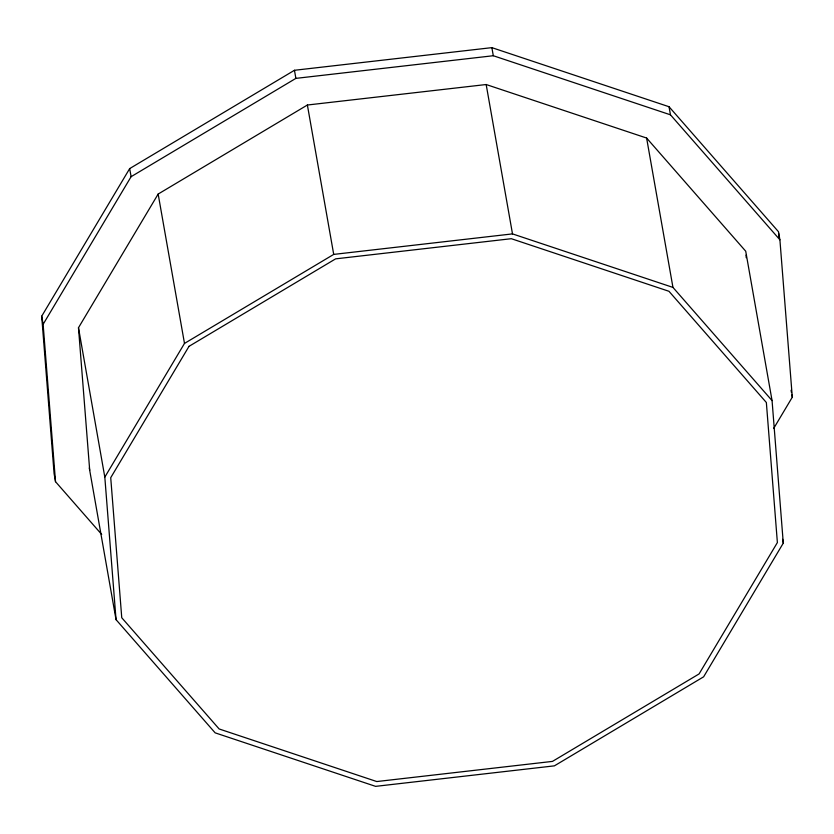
<?xml version="1.0" encoding="UTF-8"?>
<svg xmlns="http://www.w3.org/2000/svg" width="834" height="834" viewBox="0 0 834 834"><rect width="100%" height="100%" fill="white"/><g stroke="black" fill="none" stroke-linecap="round" stroke-linejoin="round"><path stroke-width="1.25" d="M101.685 534.427L55.524 481.698L54.095 473.608L41.7 316.211L129.677 168.593L294.454 70.285L491.872 47.642L669.035 106.731L778.476 231.716L779.905 239.806L792.3 397.203L773.639 428.509M55.524 481.698L43.128 324.301L131.105 176.683L295.882 78.375L493.301 55.732L670.463 114.821L779.905 239.806M89.707 470.282L78.479 327.741L158.158 194.051L307.381 105.021L486.17 84.526L646.611 138.037L745.721 251.222L772.065 400.591L783.282 543.132L703.615 676.822L554.391 765.852L375.602 786.358L215.151 732.846L116.041 619.652L89.29 467.968M116.041 619.652L104.813 477.121L184.491 343.42L333.715 254.401L512.503 233.895L672.955 287.407L772.065 400.591M791.08 390.26L791.487 392.574M791.893 394.889L792.3 397.203M782.615 539.306L783.282 543.132M669.035 106.731L670.463 114.821M646.611 138.037L672.955 287.407M491.872 47.642L493.301 55.732M486.17 84.526L512.503 233.895M307.381 105.021L333.715 254.401M294.454 70.285L295.882 78.375M158.158 194.051L184.491 343.42M129.677 168.593L131.105 176.683M78.479 327.741L104.813 477.121M41.7 316.211L43.128 324.301M778.581 233.009L778.883 236.877M746.034 255.11L746.232 257.706M189.016 346.329L110.724 477.694L121.754 617.744L219.144 728.968L376.791 781.552L552.462 761.4L699.09 673.924L777.382 542.559L766.352 402.499L668.962 291.285L511.315 238.701L335.633 258.853L189.016 346.329"/></g></svg>
